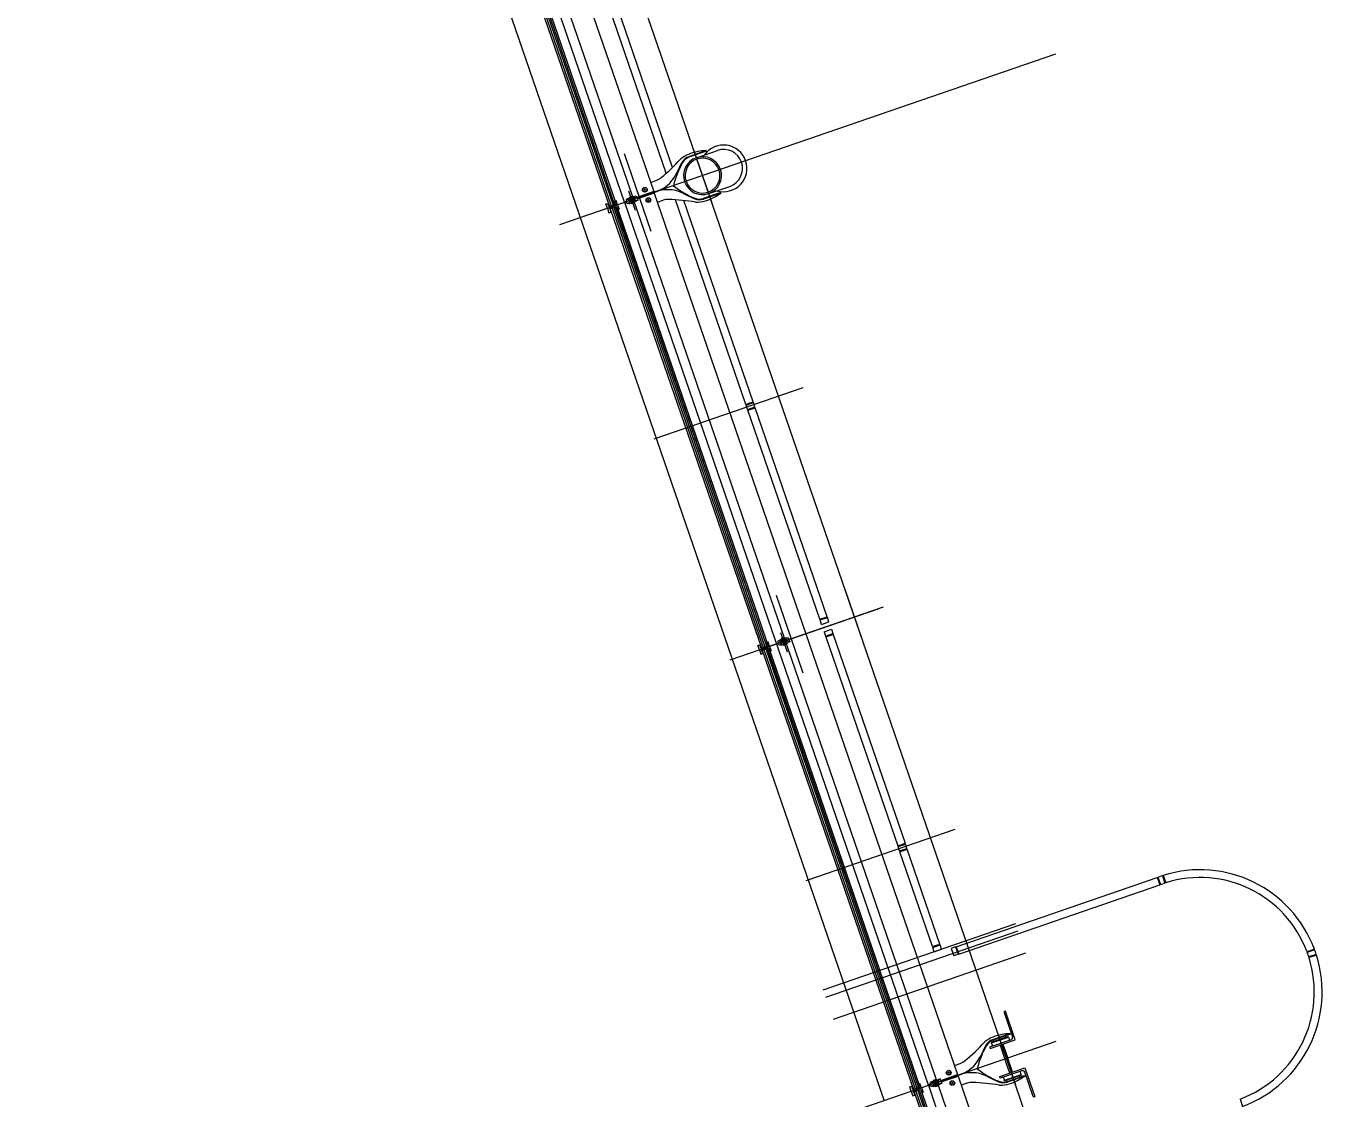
# Model space of a CAD drawing. Extents: x 809487 to 809680, y 818779 to 819225.
# Drawn here: x 809594.57 to 809602.9, y 818882.02 to 818888.92 of the extents above; entities that cross this region are included whole.
import ezdxf

# ---------------------------------------------------------------- set-up
doc = ezdxf.new("R2010")
doc.units = 0
for name, color, linetype in [('F-RC', 7, 'Continuous'), ('MAJ214__', 7, 'Continuous'), ('MAJ270__', 7, 'Continuous'), ('MAJ292__', 7, 'Continuous')]:
    doc.layers.add(name, color=color, linetype=linetype)

msp = doc.modelspace()

# ---------------------------------------------------------------- linework, layer by layer
at = {"layer": 'F-RC'}
for p, q in [((809598.7279, 818888.0068), (809598.2828, 818889.2996)), ((809598.6879, 818887.9694), (809598.2355, 818889.2833)), ((809599.1992, 818886.4846), (809598.7468, 818887.7985)), ((809599.2464, 818886.5009), (809598.8013, 818887.7936)), ((809599.1992, 818886.4846), (809599.2188, 818886.4913)), ((809599.2008, 818886.4799), (809599.2481, 818886.4961)), ((809599.2106, 818886.4515), (809599.2008, 818886.4799)), ((809599.2027, 818886.4805), (809599.2011, 818886.4852)), ((809599.2106, 818886.4515), (809599.2578, 818886.4678)), ((809599.2122, 818886.4468), (809599.2595, 818886.463)), ((809599.2188, 818886.4913), (809599.2464, 818886.5009)), ((809599.2462, 818886.4955), (809599.2446, 818886.5002)), ((809599.2578, 818886.4678), (809599.2481, 818886.4961)), ((809599.2576, 818886.4624), (809599.256, 818886.4671)), ((809599.7218, 818885.1204), (809599.2595, 818886.463)), ((809599.6745, 818885.1041), (809599.2122, 818886.4468)), ((809599.2141, 818886.4474), (809599.2125, 818886.4521)), ((809599.6745, 818885.1041), (809599.7218, 818885.1204)), ((809599.6761, 818885.0994), (809599.7234, 818885.1157)), ((809599.6859, 818885.071), (809599.6761, 818885.0994)), ((809599.678, 818885.1), (809599.6764, 818885.1048)), ((809599.6859, 818885.071), (809599.7332, 818885.0873)), ((809599.7215, 818885.115), (809599.7199, 818885.1197)), ((809599.7332, 818885.0873), (809599.7234, 818885.1157)), ((809599.7022, 818885.0238), (809599.7495, 818885.04)), ((809599.7022, 818885.0238), (809599.7119, 818884.9954)), ((809599.7119, 818884.9954), (809599.7592, 818885.0117)), ((809599.7136, 818884.9907), (809599.7608, 818885.0069)), ((809599.7136, 818884.9907), (809600.1759, 818883.648)), ((809599.7138, 818884.996), (809599.7155, 818884.9913)), ((809599.7495, 818885.04), (809599.7592, 818885.0117)), ((809599.7573, 818885.011), (809599.759, 818885.0063)), ((809599.7608, 818885.0069), (809600.2232, 818883.6643)), ((809600.1759, 818883.648), (809600.1955, 818883.6548)), ((809600.1775, 818883.6433), (809600.2248, 818883.6596)), ((809600.1873, 818883.6149), (809600.1775, 818883.6433)), ((809600.1794, 818883.6439), (809600.1778, 818883.6487)), ((809600.1873, 818883.6149), (809600.2345, 818883.6312)), ((809600.1955, 818883.6548), (809600.2232, 818883.6643)), ((809600.2229, 818883.6589), (809600.2213, 818883.6637)), ((809600.2345, 818883.6312), (809600.2248, 818883.6596)), ((809600.2343, 818883.6258), (809600.2327, 818883.6306)), ((809600.1889, 818883.6102), (809600.2362, 818883.6265)), ((809600.3989, 818883.0003), (809600.1889, 818883.6102)), ((809600.1908, 818883.6109), (809600.1892, 818883.6156)), ((809600.4462, 818883.0166), (809600.2362, 818883.6265)), ((809600.552, 818883.0002), (809601.8439, 818883.445)), ((809600.5682, 818882.9529), (809601.8602, 818883.3977)), ((809601.8439, 818883.445), (809601.8602, 818883.3977)), ((809601.8445, 818883.4431), (809601.8493, 818883.4448)), ((809601.8486, 818883.4466), (809601.8628, 818883.4515)), ((809601.8486, 818883.4466), (809601.8649, 818883.3994)), ((809601.8595, 818883.3996), (809601.8642, 818883.4013)), ((809601.8649, 818883.3994), (809601.8791, 818883.4043)), ((809601.877, 818883.4563), (809601.8933, 818883.409)), ((809601.8818, 818883.4578), (809601.8981, 818883.4105)), ((809600.3989, 818883.0003), (809600.4185, 818883.0071)), ((809600.4005, 818882.9956), (809600.4478, 818883.0119)), ((809600.4103, 818882.9672), (809600.4005, 818882.9956)), ((809600.4024, 818882.9963), (809600.4008, 818883.001)), ((809600.4103, 818882.9672), (809600.4576, 818882.9835)), ((809600.4185, 818883.0071), (809600.4462, 818883.0166)), ((809600.4459, 818883.0112), (809600.4443, 818883.016)), ((809600.4576, 818882.9835), (809600.4478, 818883.0119)), ((809600.5472, 818882.9985), (809600.5189, 818882.9888)), ((809600.5189, 818882.9888), (809600.5351, 818882.9415)), ((809600.5472, 818882.9985), (809600.5635, 818882.9513)), ((809600.5526, 818882.9983), (809600.5479, 818882.9967)), ((809600.552, 818883.0002), (809600.5682, 818882.9529)), ((809602.8539, 818882.9837), (809602.8066, 818882.9674)), ((809602.8556, 818882.979), (809602.8083, 818882.9627)), ((809600.5635, 818882.9513), (809600.5351, 818882.9415)), ((809600.5676, 818882.9548), (809600.5629, 818882.9532)), ((809602.8654, 818882.9506), (809602.8181, 818882.9344)), ((809602.8669, 818882.9459), (809602.8196, 818882.9296)), ((809602.3765, 818882.0211), (809602.3928, 818881.9738))]:
    msp.add_line(p, q, dxfattribs=at)
for radius, start, end in [(0.785, 20.45992, 107.54008), (0.785, 107.90511, 109), (0.783, 107.53635, 107.90231), (0.735, 107.83062, 109), (0.737, 107.44497, 107.83379), (0.735, 20.55926, 107.44074), (0.735, 17.83062, 20.16938), (0.737, 20.16621, 20.55503), (0.783, 20.09769, 20.46365), (0.785, 17.90511, 20.09489), (0.735, 290.55926, 17.44074), (0.785, 290.45992, 17.54008), (0.737, 17.44497, 17.83379), (0.783, 17.53635, 17.90231)]:
    msp.add_arc((809602.1184, 818882.7093), radius, start, end, dxfattribs=at)
at = {"layer": 'MAJ214__'}
for p, q in [((809596.4677, 818893.4498), (809598.4179, 818887.7861)), ((809597.3622, 818890.5823), (809598.334, 818887.7599)), ((809597.3736, 818890.5862), (809598.3454, 818887.7638)), ((809597.383, 818890.5894), (809598.3548, 818887.7671)), ((809597.3837, 818890.5897), (809598.3556, 818887.7673)), ((809598.4392, 818887.8041), (809598.4288, 818887.8005)), ((809598.4288, 818887.8005), (809598.4321, 818887.791)), ((809598.4792, 818887.8112), (809598.4485, 818887.8006)), ((809598.4493, 818887.8131), (809598.4711, 818887.8206)), ((809598.4499, 818887.8144), (809598.4493, 818887.8131)), ((809598.4503, 818887.8102), (809598.4493, 818887.8131)), ((809598.4698, 818887.8212), (809598.4499, 818887.8144)), ((809598.4503, 818887.8102), (809598.472, 818887.8177)), ((809598.4522, 818887.8109), (809598.4525, 818887.8099)), ((809598.4849, 818887.7947), (809598.4542, 818887.7841)), ((809598.4698, 818887.8212), (809598.4711, 818887.8206)), ((809598.4702, 818887.8171), (809598.4705, 818887.8161)), ((809598.472, 818887.8177), (809598.4711, 818887.8206)), ((809598.4794, 818887.8113), (809598.487, 818887.8139)), ((809598.4846, 818887.8197), (809598.495, 818887.8232)), ((809598.4927, 818887.7973), (809598.4851, 818887.7947)), ((809598.5047, 818887.7949), (809598.4943, 818887.7913)), ((809598.495, 818887.8232), (809598.4982, 818887.8138)), ((809598.607, 818887.8512), (809598.4982, 818887.8138)), ((809598.6102, 818887.8418), (809598.5015, 818887.8043)), ((809598.5015, 818887.8043), (809598.5047, 818887.7949)), ((809598.3389, 818887.7457), (809599.3107, 818884.9233)), ((809598.3503, 818887.7496), (809599.3221, 818884.9273)), ((809598.3597, 818887.7529), (809599.3315, 818884.9305)), ((809598.3604, 818887.7531), (809599.3323, 818884.9308)), ((809598.4179, 818887.7861), (809598.4321, 818887.791)), ((809598.4211, 818887.7767), (809598.4353, 818887.7816)), ((809598.4211, 818887.7767), (809600.3713, 818882.113)), ((809598.4386, 818887.7721), (809598.4353, 818887.7816)), ((809598.449, 818887.7757), (809598.4386, 818887.7721)), ((809598.4466, 818887.7815), (809598.4542, 818887.7841)), ((809598.4501, 818887.7747), (809598.4941, 818887.7899)), ((809598.4833, 818887.7851), (809598.4615, 818887.7776)), ((809598.4625, 818887.7748), (809598.4615, 818887.7776)), ((809598.4843, 818887.7823), (809598.4625, 818887.7748)), ((809598.4638, 818887.7742), (809598.4625, 818887.7748)), ((809598.4631, 818887.7792), (809598.4633, 818887.7787)), ((809598.4639, 818887.7784), (809598.4633, 818887.7787)), ((809598.4638, 818887.7742), (809598.4836, 818887.781)), ((809598.4809, 818887.7843), (809598.4812, 818887.7849)), ((809598.4811, 818887.7854), (809598.4812, 818887.7849)), ((809598.4843, 818887.7823), (809598.4833, 818887.7851)), ((809598.4836, 818887.781), (809598.4843, 818887.7823)), ((809599.4159, 818884.9675), (809599.4055, 818884.9639)), ((809599.4153, 818884.9355), (809599.4055, 818884.9639)), ((809599.456, 818884.9747), (809599.4252, 818884.9641)), ((809599.426, 818884.9765), (809599.4478, 818884.984)), ((809599.4266, 818884.9778), (809599.426, 818884.9765)), ((809599.427, 818884.9737), (809599.426, 818884.9765)), ((809599.4465, 818884.9846), (809599.4266, 818884.9778)), ((809599.427, 818884.9737), (809599.4487, 818884.9812)), ((809599.4289, 818884.9743), (809599.4292, 818884.9734)), ((809599.4465, 818884.9846), (809599.4478, 818884.984)), ((809599.4469, 818884.9805), (809599.4472, 818884.9796)), ((809599.4487, 818884.9812), (809599.4478, 818884.984)), ((809599.4561, 818884.9747), (809599.4637, 818884.9773)), ((809599.4613, 818884.9831), (809599.4717, 818884.9867)), ((809599.4694, 818884.9608), (809599.4618, 818884.9582)), ((809599.4717, 818884.9867), (809599.4815, 818884.9583)), ((809599.3156, 818884.9092), (809600.2874, 818882.0868)), ((809599.327, 818884.9131), (809600.2988, 818882.0907)), ((809599.3364, 818884.9163), (809600.3083, 818882.094)), ((809599.3372, 818884.9166), (809600.309, 818882.0942)), ((809599.4257, 818884.9391), (809599.4153, 818884.9355)), ((809599.4233, 818884.9449), (809599.4309, 818884.9475)), ((809599.4268, 818884.9382), (809599.4708, 818884.9533)), ((809599.4617, 818884.9581), (809599.4309, 818884.9475)), ((809599.46, 818884.9486), (809599.4382, 818884.9411)), ((809599.4392, 818884.9382), (809599.4382, 818884.9411)), ((809599.461, 818884.9457), (809599.4392, 818884.9382)), ((809599.4405, 818884.9376), (809599.4392, 818884.9382)), ((809599.4398, 818884.9427), (809599.44, 818884.9422)), ((809599.4406, 818884.9419), (809599.44, 818884.9422)), ((809599.4405, 818884.9376), (809599.4603, 818884.9444)), ((809599.4576, 818884.9477), (809599.4579, 818884.9484)), ((809599.4578, 818884.9488), (809599.4579, 818884.9484)), ((809599.461, 818884.9457), (809599.46, 818884.9486)), ((809599.4603, 818884.9444), (809599.461, 818884.9457)), ((809599.4815, 818884.9583), (809599.471, 818884.9547)), ((809600.7881, 818882.3992), (809600.791, 818882.3907)), ((809600.8144, 818882.4538), (809600.9318, 818882.1129)), ((809600.8714, 818882.4184), (809600.8685, 818882.4269)), ((809600.834, 818882.3677), (809600.865, 818882.2777)), ((809600.852, 818882.3739), (809600.883, 818882.2839)), ((809600.896, 818882.1877), (809600.865, 818882.2777)), ((809600.914, 818882.1939), (809600.883, 818882.2839)), ((809600.3926, 818882.1309), (809600.3822, 818882.1274)), ((809600.3929, 818882.1324), (809600.4369, 818882.1475)), ((809600.4327, 818882.1381), (809600.4019, 818882.1275)), ((809600.4245, 818882.1475), (809600.4027, 818882.14)), ((809600.4033, 818882.1412), (809600.4027, 818882.14)), ((809600.4027, 818882.14), (809600.4037, 818882.1371)), ((809600.4033, 818882.1412), (809600.4232, 818882.1481)), ((809600.4255, 818882.1446), (809600.4037, 818882.1371)), ((809600.4061, 818882.1379), (809600.4058, 818882.1373)), ((809600.4059, 818882.1368), (809600.4058, 818882.1373)), ((809600.4231, 818882.1438), (809600.4237, 818882.1435)), ((809600.4232, 818882.1481), (809600.4245, 818882.1475)), ((809600.4239, 818882.143), (809600.4237, 818882.1435)), ((809600.4245, 818882.1475), (809600.4255, 818882.1446)), ((809600.4404, 818882.1408), (809600.4328, 818882.1382)), ((809600.4484, 818882.1501), (809600.438, 818882.1466)), ((809600.4516, 818882.1407), (809600.4484, 818882.1501)), ((809600.4516, 818882.1407), (809600.5604, 818882.1781)), ((809600.4549, 818882.1312), (809600.5636, 818882.1687)), ((809600.4549, 818882.1312), (809600.4582, 818882.1218)), ((809600.8792, 818882.1347), (809600.8763, 818882.1431)), ((809600.9567, 818882.1708), (809600.9596, 818882.1624)), ((809600.2923, 818882.0726), (809601.2642, 818879.2502)), ((809600.3037, 818882.0765), (809601.2755, 818879.2541)), ((809600.3131, 818882.0798), (809601.285, 818879.2574)), ((809600.3139, 818882.08), (809601.2857, 818879.2576)), ((809600.3713, 818882.113), (809600.3855, 818882.1179)), ((809600.3745, 818882.1036), (809600.3887, 818882.1084)), ((809600.3745, 818882.1036), (809602.3247, 818876.4399)), ((809600.3822, 818882.1274), (809600.3855, 818882.1179)), ((809600.392, 818882.099), (809600.3887, 818882.1084)), ((809600.4024, 818882.1026), (809600.392, 818882.099)), ((809600.3943, 818882.1249), (809600.4019, 818882.1275)), ((809600.4, 818882.1084), (809600.4076, 818882.111)), ((809600.4035, 818882.1016), (809600.4475, 818882.1168)), ((809600.4384, 818882.1216), (809600.4076, 818882.111)), ((809600.4367, 818882.112), (809600.4149, 818882.1045)), ((809600.4159, 818882.1017), (809600.4149, 818882.1045)), ((809600.4377, 818882.1092), (809600.4159, 818882.1017)), ((809600.4172, 818882.1011), (809600.4159, 818882.1017)), ((809600.4165, 818882.1061), (809600.4167, 818882.1056)), ((809600.4173, 818882.1053), (809600.4167, 818882.1056)), ((809600.4172, 818882.1011), (809600.437, 818882.1079)), ((809600.4343, 818882.1112), (809600.4346, 818882.1118)), ((809600.4345, 818882.1123), (809600.4346, 818882.1118)), ((809600.4377, 818882.1092), (809600.4367, 818882.112)), ((809600.437, 818882.1079), (809600.4377, 818882.1092)), ((809600.4461, 818882.1242), (809600.4385, 818882.1216)), ((809600.4582, 818882.1218), (809600.4478, 818882.1182))]:
    msp.add_line(p, q, dxfattribs=at)
for points in [[(809598.9448, 818888.1147), (809598.832, 818888.0758)], [(809598.4835, 818887.8206), (809598.4395, 818887.8055)], [(809599.0387, 818887.8422), (809598.9259, 818887.8034)], [(809599.4602, 818884.9841), (809599.4162, 818884.9689)], [(809600.766, 818882.3549), (809600.7693, 818882.3454), (809600.931, 818882.4011), (809600.8675, 818882.5856), (809600.8627, 818882.584)], [(809600.8596, 818882.5776), (809600.9134, 818882.4215)], [(809600.9041, 818882.4024), (809600.766, 818882.3549)], [(809600.7859, 818882.3617), (809600.7789, 818882.3818), (809600.8867, 818882.419), (809600.8936, 818882.3988)], [(809600.8982, 818882.4416), (809600.7854, 818882.4027)], [(809600.8345, 818882.156), (809600.8312, 818882.1654), (809600.993, 818882.2211), (809601.0565, 818882.0366), (809601.0518, 818882.035)], [(809600.9726, 818882.2035), (809600.8345, 818882.156)], [(809600.8543, 818882.1628), (809600.8613, 818882.1427), (809600.9691, 818882.1798), (809600.9621, 818882.1999)], [(809600.9921, 818882.1691), (809600.8793, 818882.1302)], [(809601.0454, 818882.0381), (809600.9917, 818882.1942)]]:
    msp.add_lwpolyline(points, dxfattribs=at)
for points in [[(809600.8867, 818882.419), (809600.8853, 818882.4232), (809600.7775, 818882.3861), (809600.7789, 818882.3818)], [(809600.9691, 818882.1798), (809600.9705, 818882.1756), (809600.8627, 818882.1385), (809600.8613, 818882.1427)]]:
    msp.add_lwpolyline(points, close=True, dxfattribs=at)
for centre, radius in [((809598.5499, 818887.8633), 0.0155), ((809598.5499, 818887.8633), 0.0135), ((809598.5499, 818887.8633), 0.0042), ((809598.5727, 818887.7971), 0.0155), ((809598.5727, 818887.7971), 0.0135), ((809598.5727, 818887.7971), 0.0042), ((809599.4435, 818884.9611), 0.006), ((809600.5033, 818882.1902), 0.0155), ((809600.5033, 818882.1902), 0.0135), ((809600.5033, 818882.1902), 0.0042), ((809600.5261, 818882.124), 0.0155), ((809600.5261, 818882.124), 0.0135), ((809600.5261, 818882.124), 0.0042)]:
    msp.add_circle(centre, radius, dxfattribs=at)
for centre, radius, start, end in [((809598.8578, 818888.0009), 0.0792, 109, 149.96236), ((809598.5462, 818888.0686), 0.2307, 285.67731, 333.23123), ((809598.7354, 818887.9757), 0.02, 326.67541, 338.10407), ((809599.2801, 818887.7567), 0.567, 149.96236, 158.10407), ((809598.4668, 818887.7977), 0.0095, 145.18264, 198.99991), ((809598.4668, 818887.7977), 0.0095, 198.99991, 252.81736), ((809598.4668, 818887.7977), 0.006, 19.00013, 198.99986), ((809598.4668, 818887.7977), 0.006, 198.99986, 19.00013), ((809598.4668, 818887.7977), 0.0109, 101.1265, 116.87349), ((809598.4668, 818887.7977), 0.0095, 19.00008, 71.30512), ((809598.4668, 818887.7977), 0.0095, 326.69488, 19.00008), ((809598.6961, 818887.6331), 0.2307, 64.76877, 112.32268), ((809598.6961, 818887.6331), 0.2307, 105.67731, 112.32268), ((809598.5462, 818888.0686), 0.2307, 285.67731, 292.32268), ((809598.7881, 818887.8228), 0.02, 59.89592, 71.32459), ((809599.0825, 818888.3307), 0.567, 239.89592, 248.03764), ((809598.9001, 818887.8783), 0.0792, 248.03764, 289), ((809598.4668, 818887.7977), 0.0109, 281.1265, 296.87349), ((809599.4435, 818884.9611), 0.0095, 145.18264, 252.81736), ((809599.4435, 818884.9611), 0.0109, 101.1265, 116.87349), ((809599.4435, 818884.9611), 0.0095, 326.69488, 71.30512), ((809599.4435, 818884.9611), 0.0109, 281.1265, 296.87349), ((809600.8644, 818882.5792), 0.005, 109, 199), ((809600.8112, 818882.3278), 0.0792, 109, 149.96236), ((809600.8992, 818882.4166), 0.015, 289, 19), ((809600.6888, 818882.3026), 0.02, 326.67541, 338.10407), ((809601.2335, 818882.0836), 0.567, 149.96236, 158.10407), ((809600.4996, 818882.3955), 0.2307, 285.67731, 333.23123), ((809600.4202, 818882.1246), 0.0095, 145.18264, 199.00008), ((809600.4202, 818882.1246), 0.006, 18.99986, 199.00013), ((809600.4202, 818882.1246), 0.0109, 101.1265, 116.87349), ((809600.4202, 818882.1246), 0.0095, 18.99991, 71.30512), ((809600.6496, 818881.96), 0.2307, 64.76877, 112.32268), ((809600.7415, 818882.1497), 0.02, 59.89592, 71.32459), ((809601.0359, 818882.6576), 0.567, 239.89592, 248.03764), ((809600.8535, 818882.2051), 0.0792, 248.03764, 289), ((809600.9775, 818882.1893), 0.015, 19, 109), ((809600.4202, 818882.1246), 0.0095, 198.99991, 252.81736), ((809600.4202, 818882.1246), 0.006, 198.99986, 19.00013), ((809600.4202, 818882.1246), 0.0109, 281.1265, 296.87349), ((809600.4202, 818882.1246), 0.0095, 326.69488, 19.00008), ((809601.0501, 818882.0397), 0.005, 199, 289)]:
    msp.add_arc(centre, radius, start, end, dxfattribs=at)
for points, degree in [([(809598.4392, 818887.8047), (809598.4392, 818887.8048), (809598.4392, 818887.8049), (809598.4392, 818887.805), (809598.4392, 818887.805), (809598.4393, 818887.8051), (809598.4393, 818887.8051), (809598.4393, 818887.8052), (809598.4393, 818887.8052), (809598.4393, 818887.8053), (809598.4393, 818887.8053), (809598.4394, 818887.8054), (809598.4394, 818887.8054), (809598.4395, 818887.8054), (809598.4395, 818887.8055), (809598.4395, 818887.8055)], 3), ([(809598.44, 818887.7986), (809598.44, 818887.7989), (809598.4399, 818887.7992), (809598.4397, 818887.8001), (809598.4396, 818887.8006), (809598.4394, 818887.8018), (809598.4393, 818887.8023), (809598.4392, 818887.8035), (809598.4392, 818887.8041), (809598.4392, 818887.8047)], 3), ([(809598.44, 818887.7986), (809598.4401, 818887.7986), (809598.4401, 818887.7985), (809598.4401, 818887.7985), (809598.4401, 818887.7985), (809598.4401, 818887.7984), (809598.4401, 818887.7984), (809598.4401, 818887.7984)], 3), ([(809598.4409, 818887.798), (809598.4409, 818887.798), (809598.4409, 818887.798), (809598.4408, 818887.798), (809598.4408, 818887.798), (809598.4407, 818887.798), (809598.4407, 818887.798), (809598.4406, 818887.798), (809598.4405, 818887.798), (809598.4403, 818887.7981), (809598.4403, 818887.7981), (809598.4402, 818887.7982), (809598.4401, 818887.7983), (809598.4401, 818887.7984)], 3), ([(809598.4409, 818887.798), (809598.4415, 818887.7982), (809598.4422, 818887.7985), (809598.4438, 818887.799), (809598.4447, 818887.7993), (809598.4463, 818887.7999), (809598.4469, 818887.8001), (809598.4478, 818887.8004), (809598.4481, 818887.8005), (809598.4485, 818887.8006)], 3), ([(809598.4409, 818887.798), (809598.4417, 818887.7983), (809598.4426, 818887.7986), (809598.4435, 818887.7989), (809598.4448, 818887.7993), (809598.446, 818887.7998), (809598.4473, 818887.8002), (809598.4477, 818887.8004), (809598.4481, 818887.8005), (809598.4485, 818887.8006)], 3), ([(809598.4485, 818887.8006), (809598.4485, 818887.8006), (809598.4485, 818887.8006), (809598.4485, 818887.8004), (809598.4486, 818887.8002), (809598.4487, 818887.7997), (809598.4488, 818887.7993), (809598.449, 818887.798), (809598.4491, 818887.797), (809598.4495, 818887.7947), (809598.4498, 818887.7936), (809598.4503, 818887.7923), (809598.4503, 818887.7921), (809598.4504, 818887.792)], 3), ([(809598.4597, 818887.8042), (809598.4597, 818887.8042), (809598.4597, 818887.8042), (809598.4596, 818887.8041), (809598.4596, 818887.804), (809598.4594, 818887.8038), (809598.4593, 818887.8036), (809598.4591, 818887.8032), (809598.459, 818887.8031), (809598.4588, 818887.8029)], 3), ([(809598.4618, 818887.8074), (809598.4607, 818887.8057), (809598.4597, 818887.8042)], 2), ([(809598.4684, 818887.8072), (809598.4666, 818887.8078), (809598.4647, 818887.8084)], 2), ([(809598.4698, 818887.8067), (809598.4696, 818887.8067), (809598.4694, 818887.8068), (809598.469, 818887.8069), (809598.4688, 818887.807), (809598.4686, 818887.8071), (809598.4685, 818887.8071), (809598.4684, 818887.8072), (809598.4684, 818887.8072), (809598.4684, 818887.8072)], 3), ([(809598.4792, 818887.8112), (809598.4793, 818887.8112), (809598.4794, 818887.8113), (809598.4794, 818887.8113)], 2), ([(809598.4792, 818887.8112), (809598.4793, 818887.8112), (809598.4794, 818887.8113), (809598.4794, 818887.8113)], 2), ([(809598.4832, 818887.8033), (809598.4829, 818887.8043), (809598.4825, 818887.8053), (809598.4815, 818887.8073), (809598.481, 818887.8082), (809598.4803, 818887.8096), (809598.48, 818887.81), (809598.4796, 818887.8107), (809598.4795, 818887.8109), (809598.4794, 818887.8112), (809598.4794, 818887.8112), (809598.4794, 818887.8113)], 3), ([(809598.4851, 818887.7947), (809598.4851, 818887.7947), (809598.4851, 818887.7948), (809598.485, 818887.7949), (809598.485, 818887.7951), (809598.4848, 818887.7957), (809598.4848, 818887.7961), (809598.4846, 818887.7973), (809598.4845, 818887.7983), (809598.484, 818887.8006), (809598.4837, 818887.8018), (809598.4833, 818887.8031), (809598.4833, 818887.8032), (809598.4832, 818887.8033)], 3), ([(809598.4842, 818887.8202), (809598.4845, 818887.8197), (809598.4849, 818887.8192), (809598.4856, 818887.8183), (809598.4859, 818887.8178), (809598.4864, 818887.8168), (809598.4867, 818887.8163), (809598.487, 818887.8155), (809598.4872, 818887.8152), (809598.4873, 818887.8149)], 3), ([(809598.4851, 818887.7947), (809598.4851, 818887.7947), (809598.485, 818887.7947), (809598.4849, 818887.7947)], 2), ([(809598.4874, 818887.8147), (809598.4874, 818887.8146), (809598.4874, 818887.8146), (809598.4874, 818887.8145), (809598.4874, 818887.8144), (809598.4874, 818887.8143), (809598.4873, 818887.8142), (809598.4873, 818887.8141), (809598.4872, 818887.814), (809598.4871, 818887.8139), (809598.4871, 818887.8139), (809598.487, 818887.8139), (809598.487, 818887.8139), (809598.487, 818887.8139)], 3), ([(809598.4874, 818887.8147), (809598.4874, 818887.8147), (809598.4874, 818887.8147), (809598.4873, 818887.8147), (809598.4873, 818887.8147), (809598.4873, 818887.8148), (809598.4873, 818887.8148), (809598.4873, 818887.8149)], 3), ([(809598.4927, 818887.7973), (809598.4927, 818887.7973), (809598.4927, 818887.7973), (809598.4927, 818887.7974), (809598.4928, 818887.7974), (809598.4929, 818887.7974), (809598.4929, 818887.7974), (809598.493, 818887.7974), (809598.4931, 818887.7973), (809598.4932, 818887.7973), (809598.4933, 818887.7972), (809598.4934, 818887.7971), (809598.4934, 818887.797), (809598.4935, 818887.797)], 3), ([(809598.4935, 818887.7968), (809598.4935, 818887.7968), (809598.4935, 818887.7968), (809598.4935, 818887.7969), (809598.4935, 818887.7969), (809598.4935, 818887.7969), (809598.4935, 818887.797), (809598.4935, 818887.797)], 3), ([(809598.4935, 818887.7968), (809598.4936, 818887.7964), (809598.4937, 818887.7961), (809598.4939, 818887.7952), (809598.494, 818887.7947), (809598.4942, 818887.7936), (809598.4942, 818887.793), (809598.4943, 818887.7918), (809598.4944, 818887.7912), (809598.4944, 818887.7906)], 3), ([(809598.4462, 818887.7807), (809598.4462, 818887.7807), (809598.4462, 818887.7808), (809598.4462, 818887.7809), (809598.4462, 818887.7809), (809598.4462, 818887.7811), (809598.4462, 818887.7812), (809598.4463, 818887.7813), (809598.4464, 818887.7813), (809598.4465, 818887.7814), (809598.4465, 818887.7814), (809598.4466, 818887.7815), (809598.4466, 818887.7815), (809598.4466, 818887.7815)], 3), ([(809598.4462, 818887.7807), (809598.4462, 818887.7807), (809598.4462, 818887.7807), (809598.4462, 818887.7806), (809598.4462, 818887.7806), (809598.4463, 818887.7806), (809598.4463, 818887.7805), (809598.4463, 818887.7805)], 3), ([(809598.4494, 818887.7751), (809598.449, 818887.7756), (809598.4487, 818887.7761), (809598.448, 818887.7771), (809598.4477, 818887.7776), (809598.4472, 818887.7786), (809598.4469, 818887.7791), (809598.4465, 818887.7799), (809598.4464, 818887.7802), (809598.4463, 818887.7805)], 3), ([(809598.4501, 818887.7747), (809598.4501, 818887.7747), (809598.45, 818887.7747), (809598.4499, 818887.7747), (809598.4499, 818887.7748), (809598.4498, 818887.7748), (809598.4498, 818887.7748), (809598.4497, 818887.7748), (809598.4497, 818887.7749), (809598.4497, 818887.7749), (809598.4496, 818887.7749), (809598.4496, 818887.775), (809598.4495, 818887.775), (809598.4495, 818887.7751), (809598.4494, 818887.7751), (809598.4494, 818887.7751)], 3), ([(809598.4504, 818887.792), (809598.4507, 818887.791), (809598.4511, 818887.79), (809598.4521, 818887.788), (809598.4526, 818887.7871), (809598.4533, 818887.7858), (809598.4536, 818887.7853), (809598.4539, 818887.7847), (809598.454, 818887.7844), (809598.4541, 818887.7842), (809598.4542, 818887.7841), (809598.4542, 818887.7841)], 3), ([(809598.4637, 818887.7887), (809598.4639, 818887.7886), (809598.4641, 818887.7885), (809598.4645, 818887.7884), (809598.4647, 818887.7883), (809598.465, 818887.7883), (809598.4651, 818887.7882), (809598.4652, 818887.7882), (809598.4652, 818887.7882), (809598.4652, 818887.7882)], 3), ([(809598.4652, 818887.7882), (809598.4669, 818887.7876), (809598.4689, 818887.7869)], 2), ([(809598.4717, 818887.7879), (809598.4729, 818887.7896), (809598.4739, 818887.7912)], 2), ([(809598.4739, 818887.7912), (809598.4739, 818887.7912), (809598.4739, 818887.7912), (809598.4739, 818887.7913), (809598.474, 818887.7914), (809598.4741, 818887.7916), (809598.4743, 818887.7918), (809598.4745, 818887.7921), (809598.4746, 818887.7923), (809598.4747, 818887.7925)], 3), ([(809598.4944, 818887.7906), (809598.4944, 818887.7906), (809598.4943, 818887.7905), (809598.4943, 818887.7904), (809598.4943, 818887.7903), (809598.4943, 818887.7903), (809598.4943, 818887.7902), (809598.4943, 818887.7902), (809598.4943, 818887.7901), (809598.4942, 818887.7901), (809598.4942, 818887.7901), (809598.4942, 818887.79), (809598.4942, 818887.79), (809598.4941, 818887.7899), (809598.4941, 818887.7899), (809598.4941, 818887.7899)], 3), ([(809599.4159, 818884.9682), (809599.4159, 818884.9682), (809599.4159, 818884.9683), (809599.4159, 818884.9684), (809599.4159, 818884.9684), (809599.416, 818884.9685), (809599.416, 818884.9686), (809599.416, 818884.9686), (809599.416, 818884.9687), (809599.416, 818884.9687), (809599.416, 818884.9687), (809599.4161, 818884.9688), (809599.4161, 818884.9688), (809599.4162, 818884.9689), (809599.4162, 818884.9689), (809599.4162, 818884.9689)], 3), ([(809599.4168, 818884.962), (809599.4167, 818884.9623), (809599.4166, 818884.9627), (809599.4164, 818884.9636), (809599.4163, 818884.9641), (809599.4161, 818884.9652), (809599.416, 818884.9658), (809599.4159, 818884.967), (809599.4159, 818884.9676), (809599.4159, 818884.9682)], 3), ([(809599.4168, 818884.962), (809599.4168, 818884.962), (809599.4168, 818884.962), (809599.4168, 818884.9619), (809599.4168, 818884.9619), (809599.4168, 818884.9619), (809599.4168, 818884.9618), (809599.4168, 818884.9618)], 3), ([(809599.4176, 818884.9615), (809599.4176, 818884.9615), (809599.4176, 818884.9615), (809599.4175, 818884.9614), (809599.4175, 818884.9614), (809599.4174, 818884.9614), (809599.4174, 818884.9614), (809599.4173, 818884.9614), (809599.4172, 818884.9614), (809599.417, 818884.9615), (809599.417, 818884.9616), (809599.4169, 818884.9617), (809599.4168, 818884.9618), (809599.4168, 818884.9618)], 3), ([(809599.4176, 818884.9615), (809599.4182, 818884.9617), (809599.4189, 818884.9619), (809599.4205, 818884.9624), (809599.4214, 818884.9628), (809599.423, 818884.9633), (809599.4236, 818884.9635), (809599.4245, 818884.9638), (809599.4248, 818884.964), (809599.4252, 818884.9641)], 3), ([(809599.4176, 818884.9615), (809599.4185, 818884.9618), (809599.4193, 818884.9621), (809599.4202, 818884.9624), (809599.4215, 818884.9628), (809599.4227, 818884.9632), (809599.424, 818884.9637), (809599.4244, 818884.9638), (809599.4248, 818884.9639), (809599.4252, 818884.9641)], 3), ([(809599.4252, 818884.9641), (809599.4252, 818884.9641), (809599.4252, 818884.964), (809599.4252, 818884.9639), (809599.4253, 818884.9637), (809599.4254, 818884.9631), (809599.4255, 818884.9627), (809599.4257, 818884.9615), (809599.4258, 818884.9605), (809599.4263, 818884.9582), (809599.4265, 818884.957), (809599.4273, 818884.9547), (809599.4278, 818884.9536), (809599.4288, 818884.9515), (809599.4293, 818884.9506), (809599.43, 818884.9492), (809599.4303, 818884.9488), (809599.4306, 818884.9481), (809599.4307, 818884.9479), (809599.4308, 818884.9476), (809599.4309, 818884.9476), (809599.4309, 818884.9475)], 3), ([(809599.4364, 818884.9676), (809599.4364, 818884.9676), (809599.4364, 818884.9676), (809599.4363, 818884.9675), (809599.4363, 818884.9674), (809599.4361, 818884.9672), (809599.436, 818884.967), (809599.4358, 818884.9667), (809599.4357, 818884.9665), (809599.4356, 818884.9663)], 3), ([(809599.4385, 818884.9709), (809599.4374, 818884.9692), (809599.4364, 818884.9676)], 2), ([(809599.4451, 818884.9706), (809599.4433, 818884.9712), (809599.4414, 818884.9719)], 2), ([(809599.4465, 818884.9701), (809599.4463, 818884.9702), (809599.4461, 818884.9703), (809599.4457, 818884.9704), (809599.4455, 818884.9705), (809599.4453, 818884.9705), (809599.4452, 818884.9706), (809599.4451, 818884.9706), (809599.4451, 818884.9706), (809599.4451, 818884.9706)], 3), ([(809599.456, 818884.9747), (809599.456, 818884.9747), (809599.4561, 818884.9747), (809599.4561, 818884.9747)], 2), ([(809599.456, 818884.9747), (809599.456, 818884.9747), (809599.4561, 818884.9747), (809599.4561, 818884.9747)], 2), ([(809599.4618, 818884.9582), (809599.4618, 818884.9582), (809599.4618, 818884.9582), (809599.4617, 818884.9583), (809599.4617, 818884.9586), (809599.4616, 818884.9591), (809599.4615, 818884.9595), (809599.4613, 818884.9608), (809599.4612, 818884.9618), (809599.4607, 818884.964), (809599.4604, 818884.9652), (809599.4597, 818884.9676), (809599.4592, 818884.9687), (809599.4582, 818884.9708), (809599.4577, 818884.9717), (809599.457, 818884.973), (809599.4567, 818884.9735), (809599.4563, 818884.9741), (809599.4562, 818884.9743), (809599.4561, 818884.9746), (809599.4561, 818884.9747), (809599.4561, 818884.9747)], 3), ([(809599.4602, 818884.9841), (809599.4602, 818884.9841), (809599.4603, 818884.9841), (809599.4603, 818884.9841), (809599.4604, 818884.984), (809599.4604, 818884.984), (809599.4605, 818884.984), (809599.4605, 818884.984), (809599.4606, 818884.9839), (809599.4606, 818884.9839), (809599.4606, 818884.9839), (809599.4607, 818884.9838), (809599.4607, 818884.9838), (809599.4608, 818884.9837), (809599.4608, 818884.9837), (809599.4609, 818884.9837)], 3), ([(809599.4609, 818884.9837), (809599.4612, 818884.9832), (809599.4616, 818884.9827), (809599.4623, 818884.9817), (809599.4626, 818884.9812), (809599.4631, 818884.9802), (809599.4634, 818884.9797), (809599.4637, 818884.9789), (809599.4639, 818884.9786), (809599.464, 818884.9783)], 3), ([(809599.4641, 818884.9781), (809599.4641, 818884.9781), (809599.4641, 818884.978), (809599.4641, 818884.9779), (809599.4641, 818884.9779), (809599.4641, 818884.9777), (809599.464, 818884.9776), (809599.464, 818884.9775), (809599.4639, 818884.9775), (809599.4638, 818884.9774), (809599.4638, 818884.9774), (809599.4637, 818884.9773), (809599.4637, 818884.9773), (809599.4637, 818884.9773)], 3), ([(809599.4641, 818884.9781), (809599.4641, 818884.9781), (809599.4641, 818884.9781), (809599.4641, 818884.9782), (809599.464, 818884.9782), (809599.464, 818884.9782), (809599.464, 818884.9783), (809599.464, 818884.9783)], 3), ([(809599.4694, 818884.9608), (809599.4694, 818884.9608), (809599.4694, 818884.9608), (809599.4694, 818884.9608), (809599.4695, 818884.9608), (809599.4696, 818884.9608), (809599.4696, 818884.9608), (809599.4697, 818884.9608), (809599.4698, 818884.9608), (809599.4699, 818884.9607), (809599.47, 818884.9607), (809599.4701, 818884.9606), (809599.4701, 818884.9605), (809599.4702, 818884.9604)], 3), ([(809599.4229, 818884.9441), (809599.4229, 818884.9442), (809599.4229, 818884.9442), (809599.4229, 818884.9443), (809599.4229, 818884.9444), (809599.4229, 818884.9445), (809599.4229, 818884.9446), (809599.423, 818884.9447), (809599.4231, 818884.9448), (809599.4232, 818884.9449), (809599.4232, 818884.9449), (809599.4233, 818884.9449), (809599.4233, 818884.9449), (809599.4233, 818884.9449)], 3), ([(809599.4229, 818884.9441), (809599.4229, 818884.9441), (809599.4229, 818884.9441), (809599.4229, 818884.9441), (809599.4229, 818884.9441), (809599.423, 818884.944), (809599.423, 818884.944), (809599.423, 818884.9439)], 3), ([(809599.4261, 818884.9386), (809599.4257, 818884.9391), (809599.4254, 818884.9396), (809599.4247, 818884.9405), (809599.4244, 818884.941), (809599.4239, 818884.942), (809599.4236, 818884.9425), (809599.4232, 818884.9433), (809599.4231, 818884.9436), (809599.423, 818884.9439)], 3), ([(809599.4268, 818884.9382), (809599.4268, 818884.9382), (809599.4267, 818884.9382), (809599.4266, 818884.9382), (809599.4266, 818884.9382), (809599.4265, 818884.9382), (809599.4265, 818884.9382), (809599.4264, 818884.9383), (809599.4264, 818884.9383), (809599.4264, 818884.9383), (809599.4263, 818884.9384), (809599.4263, 818884.9384), (809599.4262, 818884.9384), (809599.4262, 818884.9385), (809599.4261, 818884.9385), (809599.4261, 818884.9386)], 3), ([(809599.4404, 818884.9521), (809599.4406, 818884.9521), (809599.4408, 818884.952), (809599.4412, 818884.9519), (809599.4414, 818884.9518), (809599.4417, 818884.9517), (809599.4418, 818884.9517), (809599.4419, 818884.9516), (809599.4419, 818884.9516), (809599.4419, 818884.9516)], 3), ([(809599.4419, 818884.9516), (809599.4436, 818884.951), (809599.4456, 818884.9504)], 2), ([(809599.4484, 818884.9514), (809599.4496, 818884.9531), (809599.4506, 818884.9546)], 2), ([(809599.4506, 818884.9546), (809599.4506, 818884.9546), (809599.4506, 818884.9546), (809599.4506, 818884.9547), (809599.4507, 818884.9548), (809599.4508, 818884.955), (809599.451, 818884.9552), (809599.4512, 818884.9556), (809599.4513, 818884.9557), (809599.4514, 818884.9559)], 3), ([(809599.4618, 818884.9582), (809599.4618, 818884.9582), (809599.4617, 818884.9581), (809599.4617, 818884.9581)], 2), ([(809599.4702, 818884.9602), (809599.4702, 818884.9602), (809599.4702, 818884.9603), (809599.4702, 818884.9603), (809599.4702, 818884.9603), (809599.4702, 818884.9604), (809599.4702, 818884.9604), (809599.4702, 818884.9604)], 3), ([(809599.4702, 818884.9602), (809599.4703, 818884.9599), (809599.4704, 818884.9596), (809599.4706, 818884.9587), (809599.4707, 818884.9581), (809599.4709, 818884.957), (809599.4709, 818884.9565), (809599.471, 818884.9553), (809599.4711, 818884.9547), (809599.4711, 818884.9541)], 3), ([(809599.4711, 818884.9541), (809599.4711, 818884.954), (809599.4711, 818884.9539), (809599.471, 818884.9538), (809599.471, 818884.9538), (809599.471, 818884.9537), (809599.471, 818884.9537), (809599.471, 818884.9536), (809599.471, 818884.9536), (809599.4709, 818884.9535), (809599.4709, 818884.9535), (809599.4709, 818884.9534), (809599.4709, 818884.9534), (809599.4708, 818884.9534), (809599.4708, 818884.9533), (809599.4708, 818884.9533)], 3), ([(809600.3929, 818882.1324), (809600.3929, 818882.1323), (809600.3929, 818882.1323), (809600.3928, 818882.1323), (809600.3928, 818882.1322), (809600.3927, 818882.1322), (809600.3927, 818882.1321), (809600.3927, 818882.1321), (809600.3927, 818882.132), (809600.3927, 818882.132), (809600.3927, 818882.1319), (809600.3926, 818882.1319), (809600.3926, 818882.1318), (809600.3926, 818882.1317), (809600.3926, 818882.1317), (809600.3926, 818882.1316)], 3), ([(809600.3926, 818882.1316), (809600.3926, 818882.131), (809600.3926, 818882.1304), (809600.3927, 818882.1292), (809600.3928, 818882.1287), (809600.393, 818882.1275), (809600.3931, 818882.127), (809600.3933, 818882.1261), (809600.3934, 818882.1258), (809600.3935, 818882.1255)], 3), ([(809600.4123, 818882.1298), (809600.4124, 818882.1299), (809600.4125, 818882.1301), (809600.4127, 818882.1305), (809600.4128, 818882.1307), (809600.413, 818882.1309), (809600.413, 818882.131), (809600.4131, 818882.131), (809600.4131, 818882.1311), (809600.4131, 818882.1311)], 3), ([(809600.4131, 818882.1311), (809600.4141, 818882.1326), (809600.4152, 818882.1343)], 2), ([(809600.4181, 818882.1353), (809600.42, 818882.1346), (809600.4218, 818882.1341)], 2), ([(809600.4218, 818882.1341), (809600.4218, 818882.1341), (809600.4218, 818882.1341), (809600.4219, 818882.134), (809600.422, 818882.134), (809600.4222, 818882.1339), (809600.4224, 818882.1338), (809600.4228, 818882.1337), (809600.4231, 818882.1336), (809600.4232, 818882.1336)], 3), ([(809600.4328, 818882.1382), (809600.4328, 818882.1381), (809600.4327, 818882.1381), (809600.4327, 818882.1381)], 2), ([(809600.4328, 818882.1382), (809600.4328, 818882.1381), (809600.4328, 818882.1381), (809600.4329, 818882.138), (809600.4329, 818882.1378), (809600.4332, 818882.1373), (809600.4334, 818882.1369), (809600.434, 818882.1358), (809600.4345, 818882.1349), (809600.4356, 818882.1329), (809600.4361, 818882.1317), (809600.4365, 818882.1305), (809600.4366, 818882.1303), (809600.4366, 818882.1302)], 3), ([(809600.4385, 818882.1216), (809600.4385, 818882.1216), (809600.4385, 818882.1216), (809600.4384, 818882.1218), (809600.4384, 818882.122), (809600.4383, 818882.1226), (809600.4382, 818882.123), (809600.438, 818882.1242), (809600.4379, 818882.1252), (809600.4374, 818882.1275), (809600.4371, 818882.1287), (809600.4367, 818882.13), (809600.4367, 818882.1301), (809600.4366, 818882.1302)], 3), ([(809600.4376, 818882.1471), (809600.4375, 818882.1471), (809600.4375, 818882.1472), (809600.4374, 818882.1473), (809600.4374, 818882.1473), (809600.4373, 818882.1473), (809600.4373, 818882.1474), (809600.4372, 818882.1474), (809600.4372, 818882.1474), (809600.4372, 818882.1475), (809600.4371, 818882.1475), (809600.4371, 818882.1475), (809600.437, 818882.1475), (809600.437, 818882.1475), (809600.4369, 818882.1475), (809600.4369, 818882.1475)], 3), ([(809600.4407, 818882.1417), (809600.4406, 818882.1421), (809600.4404, 818882.1424), (809600.4401, 818882.1432), (809600.4398, 818882.1437), (809600.4393, 818882.1447), (809600.439, 818882.1451), (809600.4383, 818882.1461), (809600.4379, 818882.1466), (809600.4376, 818882.1471)], 3), ([(809600.4404, 818882.1408), (809600.4404, 818882.1408), (809600.4404, 818882.1408), (809600.4404, 818882.1408), (809600.4405, 818882.1408), (809600.4406, 818882.1409), (809600.4406, 818882.1409), (809600.4407, 818882.141), (809600.4407, 818882.141), (809600.4408, 818882.1412), (809600.4408, 818882.1412), (809600.4408, 818882.1414), (809600.4408, 818882.1415), (809600.4408, 818882.1415)], 3), ([(809600.4407, 818882.1417), (809600.4407, 818882.1417), (809600.4407, 818882.1417), (809600.4407, 818882.1416), (809600.4408, 818882.1416), (809600.4408, 818882.1416), (809600.4408, 818882.1416), (809600.4408, 818882.1415)], 3), ([(809600.3935, 818882.1253), (809600.3935, 818882.1253), (809600.3935, 818882.1253), (809600.3935, 818882.1253), (809600.3935, 818882.1254), (809600.3935, 818882.1254), (809600.3935, 818882.1254), (809600.3935, 818882.1255)], 3), ([(809600.3935, 818882.1253), (809600.3935, 818882.1252), (809600.3935, 818882.1252), (809600.3936, 818882.1251), (809600.3936, 818882.1251), (809600.3938, 818882.125), (809600.3938, 818882.1249), (809600.394, 818882.1249), (809600.394, 818882.1249), (809600.3942, 818882.1249), (809600.3942, 818882.1249), (809600.3943, 818882.1249), (809600.3943, 818882.1249), (809600.3943, 818882.1249)], 3), ([(809600.3996, 818882.1076), (809600.3996, 818882.1076), (809600.3996, 818882.1076), (809600.3996, 818882.1078), (809600.3996, 818882.1078), (809600.3996, 818882.108), (809600.3996, 818882.1081), (809600.3997, 818882.1082), (809600.3998, 818882.1082), (809600.3999, 818882.1083), (809600.3999, 818882.1083), (809600.4, 818882.1084), (809600.4, 818882.1084), (809600.4, 818882.1084)], 3), ([(809600.3996, 818882.1076), (809600.3996, 818882.1076), (809600.3996, 818882.1076), (809600.3996, 818882.1075), (809600.3996, 818882.1075), (809600.3997, 818882.1074), (809600.3997, 818882.1074), (809600.3997, 818882.1074)], 3), ([(809600.4028, 818882.102), (809600.4024, 818882.1025), (809600.4021, 818882.103), (809600.4014, 818882.104), (809600.4011, 818882.1045), (809600.4006, 818882.1055), (809600.4003, 818882.106), (809600.3999, 818882.1068), (809600.3998, 818882.1071), (809600.3997, 818882.1074)], 3), ([(809600.4038, 818882.1189), (809600.4034, 818882.1199), (809600.4031, 818882.1209), (809600.4027, 818882.1231), (809600.4025, 818882.1241), (809600.4023, 818882.1256), (809600.4022, 818882.1262), (809600.4021, 818882.1269), (809600.402, 818882.1271), (809600.4019, 818882.1274), (809600.4019, 818882.1275), (809600.4019, 818882.1275)], 3), ([(809600.4035, 818882.1016), (809600.4035, 818882.1016), (809600.4034, 818882.1016), (809600.4034, 818882.1016), (809600.4033, 818882.1016), (809600.4032, 818882.1017), (809600.4032, 818882.1017), (809600.4031, 818882.1017), (809600.4031, 818882.1017), (809600.4031, 818882.1018), (809600.403, 818882.1018), (809600.403, 818882.1019), (809600.4029, 818882.1019), (809600.4029, 818882.102), (809600.4028, 818882.102), (809600.4028, 818882.102)], 3), ([(809600.4038, 818882.1189), (809600.4041, 818882.1179), (809600.4045, 818882.1169), (809600.4055, 818882.1149), (809600.406, 818882.114), (809600.4067, 818882.1127), (809600.407, 818882.1122), (809600.4073, 818882.1116), (809600.4075, 818882.1113), (809600.4075, 818882.1111), (809600.4076, 818882.111), (809600.4076, 818882.111)], 3), ([(809600.4171, 818882.1156), (809600.4173, 818882.1155), (809600.4175, 818882.1154), (809600.418, 818882.1153), (809600.4182, 818882.1152), (809600.4184, 818882.1151), (809600.4185, 818882.1151), (809600.4186, 818882.1151), (809600.4186, 818882.1151), (809600.4186, 818882.1151)], 3), ([(809600.4186, 818882.1151), (809600.4204, 818882.1145), (809600.4223, 818882.1138)], 2), ([(809600.4251, 818882.1148), (809600.4263, 818882.1165), (809600.4273, 818882.118)], 2), ([(809600.4273, 818882.118), (809600.4273, 818882.1181), (809600.4273, 818882.1181), (809600.4274, 818882.1182), (809600.4274, 818882.1182), (809600.4276, 818882.1185), (809600.4277, 818882.1186), (809600.4279, 818882.119), (809600.428, 818882.1192), (809600.4281, 818882.1193)], 3), ([(809600.4385, 818882.1216), (809600.4385, 818882.1216), (809600.4384, 818882.1216), (809600.4384, 818882.1216)], 2), ([(809600.4461, 818882.1242), (809600.4461, 818882.1242), (809600.4461, 818882.1242), (809600.4461, 818882.1242), (809600.4462, 818882.1243), (809600.4463, 818882.1243), (809600.4463, 818882.1243), (809600.4464, 818882.1243), (809600.4465, 818882.1242), (809600.4466, 818882.1242), (809600.4467, 818882.1241), (809600.4468, 818882.124), (809600.4468, 818882.1239), (809600.4469, 818882.1239)], 3), ([(809600.4469, 818882.1237), (809600.4469, 818882.1237), (809600.4469, 818882.1237), (809600.4469, 818882.1238), (809600.4469, 818882.1238), (809600.4469, 818882.1238), (809600.4469, 818882.1238), (809600.4469, 818882.1239)], 3), ([(809600.4469, 818882.1237), (809600.447, 818882.1233), (809600.4471, 818882.123), (809600.4473, 818882.1221), (809600.4474, 818882.1216), (809600.4476, 818882.1205), (809600.4477, 818882.1199), (809600.4477, 818882.1187), (809600.4478, 818882.1181), (809600.4478, 818882.1175)], 3), ([(809600.4478, 818882.1175), (809600.4478, 818882.1174), (809600.4478, 818882.1174), (809600.4477, 818882.1173), (809600.4477, 818882.1172), (809600.4477, 818882.1172), (809600.4477, 818882.1171), (809600.4477, 818882.1171), (809600.4477, 818882.117), (809600.4477, 818882.117), (809600.4476, 818882.1169), (809600.4476, 818882.1169), (809600.4476, 818882.1168), (809600.4475, 818882.1168), (809600.4475, 818882.1168), (809600.4475, 818882.1168)], 3)]:
    msp.add_open_spline(points, degree=degree, dxfattribs=at)
at = {"layer": 'MAJ270__'}
for p, q in [((809594.571, 818899.1424), (809598.4762, 818887.8009)), ((809598.9206, 818887.9539), (809596.9672, 818893.627)), ((809601.1894, 818888.7352), (809598.1194, 818887.6781)), ((809601.1894, 818888.7352), (809598.1194, 818887.6781)), ((809601.1894, 818888.7352), (809598.1194, 818887.6781)), ((809599.2391, 818888.0636), (809598.0016, 818887.6375)), ((809598.4172, 818888.0953), (809598.5889, 818887.5967)), ((809598.4172, 818888.0953), (809598.5889, 818887.5967)), ((809598.861, 818888.1269), (809598.9784, 818887.786)), ((809598.9801, 818887.781), (809598.8628, 818888.1219)), ((809600.874, 818882.2808), (809598.9206, 818887.9539)), ((809598.4904, 818887.729), (809598.4476, 818887.8533)), ((809598.4904, 818887.729), (809598.4476, 818887.8533)), ((809598.4779, 818887.7962), (809602.383, 818876.4547)), ((809598.3274, 818887.7417), (809598.3225, 818887.7559)), ((809598.3274, 818887.7417), (809598.3225, 818887.7559)), ((809599.5659, 818886.5897), (809598.6077, 818886.2598)), ((809599.8352, 818885.2977), (809599.9452, 818884.9781)), ((809599.3939, 818885.2587), (809599.5656, 818884.7601)), ((809600.0543, 818885.1714), (809599.0961, 818884.8415)), ((809599.4671, 818884.8925), (809599.4243, 818885.0167)), ((809599.3041, 818884.9052), (809599.2992, 818884.9194)), ((809600.5427, 818883.7532), (809599.5844, 818883.4232)), ((809600.9321, 818883.1469), (809599.6946, 818882.7208)), ((809600.9483, 818883.0996), (809599.7109, 818882.6735)), ((809600.9972, 818882.9578), (809599.7597, 818882.5317)), ((809601.1925, 818882.3905), (809599.955, 818881.9644)), ((809602.8274, 818876.6077), (809600.874, 818882.2808)), ((809600.2808, 818882.0686), (809600.2759, 818882.0828))]:
    msp.add_line(p, q, dxfattribs=at)
msp.add_lwpolyline([(809600.0815, 818885.1808), (809599.3238, 818884.9199)], dxfattribs=at)
for centre in [(809598.3249, 818887.7488), (809598.3249, 818887.7488), (809599.3016, 818884.9123), (809600.2783, 818882.0757)]:
    msp.add_circle(centre, 0.003, dxfattribs=at)
at = {"layer": 'MAJ292__'}
for p, q in [((809596.6568, 818893.5149), (809598.607, 818887.8512)), ((809596.1824, 818893.3568), (809600.0892, 818882.0106)), ((809597.3506, 818890.5783), (809598.3224, 818887.7562)), ((809597.3932, 818890.5929), (809598.365, 818887.7706)), ((809598.8809, 818888.0693), (809599.0161, 818888.1158)), ((809598.9603, 818887.8386), (809599.0955, 818887.8851)), ((809598.3577, 818887.7918), (809598.365, 818887.7944)), ((809598.3748, 818887.766), (809598.365, 818887.7944)), ((809598.6102, 818887.8418), (809600.5604, 818882.1781)), ((809598.2995, 818887.7718), (809598.3118, 818887.776)), ((809598.3093, 818887.7434), (809598.2995, 818887.7718)), ((809598.3093, 818887.7434), (809598.3748, 818887.766)), ((809598.3093, 818887.7434), (809598.3748, 818887.766)), ((809598.3093, 818887.7434), (809598.319, 818887.7151)), ((809598.3191, 818887.7548), (809598.3118, 818887.776)), ((809598.319, 818887.7151), (809598.3313, 818887.7193)), ((809598.3191, 818887.7548), (809598.365, 818887.7706)), ((809598.324, 818887.7406), (809598.3699, 818887.7564)), ((809598.324, 818887.7406), (809598.3313, 818887.7193)), ((809598.3274, 818887.7417), (809599.2992, 818884.9194)), ((809598.365, 818887.7706), (809598.3577, 818887.7918)), ((809598.3699, 818887.7564), (809599.3417, 818884.934)), ((809598.3699, 818887.7564), (809598.3772, 818887.7351)), ((809598.3748, 818887.766), (809598.3846, 818887.7376)), ((809598.3772, 818887.7351), (809598.3846, 818887.7376)), ((809599.2762, 818884.9353), (809599.2885, 818884.9395)), ((809599.286, 818884.9069), (809599.2762, 818884.9353)), ((809599.286, 818884.9069), (809599.3515, 818884.9294)), ((809599.286, 818884.9069), (809599.3515, 818884.9294)), ((809599.286, 818884.9069), (809599.2957, 818884.8785)), ((809599.2958, 818884.9182), (809599.2885, 818884.9395)), ((809599.2957, 818884.8785), (809599.308, 818884.8828)), ((809599.2958, 818884.9182), (809599.3417, 818884.934)), ((809599.3007, 818884.904), (809599.3466, 818884.9198)), ((809599.3007, 818884.904), (809599.308, 818884.8828)), ((809599.3041, 818884.9052), (809600.2759, 818882.0828)), ((809599.3344, 818884.9553), (809599.3417, 818884.9578)), ((809599.3417, 818884.934), (809599.3344, 818884.9553)), ((809599.3515, 818884.9294), (809599.3417, 818884.9578)), ((809599.3466, 818884.9198), (809600.3184, 818882.0975)), ((809599.3466, 818884.9198), (809599.3539, 818884.8986)), ((809599.3515, 818884.9294), (809599.3613, 818884.9011)), ((809599.3539, 818884.8986), (809599.3613, 818884.9011)), ((809600.5636, 818882.1687), (809602.5138, 818876.505)), ((809600.2529, 818882.0987), (809600.2652, 818882.1029)), ((809600.2627, 818882.0703), (809600.2529, 818882.0987)), ((809600.2627, 818882.0703), (809600.3282, 818882.0929)), ((809600.2627, 818882.0703), (809600.3282, 818882.0929)), ((809600.2627, 818882.0703), (809600.2725, 818882.042)), ((809600.2725, 818882.0817), (809600.2652, 818882.1029)), ((809600.2725, 818882.0817), (809600.3184, 818882.0975)), ((809600.2725, 818882.042), (809600.2847, 818882.0462)), ((809600.2774, 818882.0675), (809600.3233, 818882.0833)), ((809600.2774, 818882.0675), (809600.2847, 818882.0462)), ((809600.2808, 818882.0686), (809601.2526, 818879.2462)), ((809600.3111, 818882.1187), (809600.3184, 818882.1213)), ((809600.3184, 818882.0975), (809600.3111, 818882.1187)), ((809600.3282, 818882.0929), (809600.3184, 818882.1213)), ((809600.3233, 818882.0833), (809601.2951, 818879.2609)), ((809600.3233, 818882.0833), (809600.3306, 818882.062)), ((809600.3282, 818882.0929), (809600.338, 818882.0645)), ((809600.3306, 818882.062), (809600.338, 818882.0645))]:
    msp.add_line(p, q, dxfattribs=at)
for points in [[(809598.9448, 818888.1147), (809598.9462, 818888.1107), (809598.8334, 818888.0718)], [(809598.5866, 818887.9103), (809598.6234, 818887.923)], [(809598.6305, 818887.7827), (809598.6674, 818887.7954)], [(809599.0387, 818887.8422), (809599.0373, 818887.8462), (809598.9245, 818887.8073)], [(809600.8982, 818882.4416), (809600.8996, 818882.4376), (809600.7868, 818882.3987)], [(809600.54, 818882.2372), (809600.5768, 818882.2499)], [(809600.8779, 818882.1342), (809600.9907, 818882.1731), (809600.9921, 818882.1691)], [(809600.6208, 818882.1222), (809600.584, 818882.1096)]]:
    msp.add_lwpolyline(points, dxfattribs=at)
for centre, radius, start, end in [((809599.0558, 818888.0005), 0.15, 19, 144.5771), ((809597.7924, 818888.9665), 1.3402, 310.07845, 317.42579), ((809598.794, 818888.0463), 0.02, 130.39607, 137.42579), ((809598.8928, 818887.9302), 0.1724, 109.2751, 130.39607), ((809598.8578, 818888.0009), 0.075, 109, 149.96236), ((809598.9206, 818887.9539), 0.122, 19, 199), ((809598.9206, 818887.9539), 0.112, 19, 199), ((809598.9559, 818887.7756), 0.3393, 91.86071, 110.70605), ((809599.0558, 818888.0005), 0.15, 253.4229, 19), ((809599.0558, 818888.0005), 0.122, 19, 109), ((809599.2801, 818887.7567), 0.5628, 149.96236, 166.36786), ((809598.9206, 818887.9539), 0.122, 199, 19), ((809598.9206, 818887.9539), 0.112, 199, 19), ((809599.0558, 818888.0005), 0.122, 289, 19), ((809598.5909, 818888.0176), 0.1, 289, 310.07845), ((809599.0825, 818888.3307), 0.5628, 231.63214, 248.03764), ((809598.6999, 818887.7008), 0.1, 87.92155, 109), ((809598.655, 818886.4614), 1.3402, 80.57421, 87.92155), ((809598.9001, 818887.8783), 0.075, 248.03764, 289), ((809598.8386, 818888.1162), 0.3393, 287.29394, 306.13928), ((809598.8777, 818887.8033), 0.02, 260.57421, 267.60393), ((809598.8841, 818887.9555), 0.1724, 267.60393, 288.72489), ((809599.7458, 818883.2934), 1.3402, 310.07845, 317.42579), ((809600.7474, 818882.3732), 0.02, 130.39607, 137.42579), ((809600.8462, 818882.2571), 0.1724, 109.2751, 130.39607), ((809600.8112, 818882.3278), 0.075, 109, 149.96236), ((809600.9093, 818882.1024), 0.3393, 91.86071, 110.70605), ((809601.2335, 818882.0836), 0.5628, 149.96236, 166.36786), ((809600.5443, 818882.3444), 0.1, 289, 310.07845), ((809601.0359, 818882.6576), 0.5628, 231.63214, 248.03764), ((809600.6533, 818882.0277), 0.1, 87.92155, 109), ((809600.8535, 818882.2051), 0.075, 248.03764, 289), ((809600.792, 818882.4431), 0.3393, 287.29394, 306.13928), ((809600.6084, 818880.7883), 1.3402, 80.57421, 87.92155), ((809600.8311, 818882.1301), 0.02, 260.57421, 267.60393), ((809600.8375, 818882.2824), 0.1724, 267.60393, 288.72489)]:
    msp.add_arc(centre, radius, start, end, dxfattribs=at)
msp.add_open_spline([(809598.4835, 818887.8206), (809598.4835, 818887.8206), (809598.4836, 818887.8206), (809598.4836, 818887.8206), (809598.4837, 818887.8206), (809598.4837, 818887.8206), (809598.4838, 818887.8206), (809598.4838, 818887.8205), (809598.4839, 818887.8205), (809598.4839, 818887.8205), (809598.4839, 818887.8204), (809598.484, 818887.8204), (809598.484, 818887.8204), (809598.4841, 818887.8203), (809598.4841, 818887.8202), (809598.4842, 818887.8202)], degree=3, dxfattribs=at)

doc.saveas('drawing.dxf')
